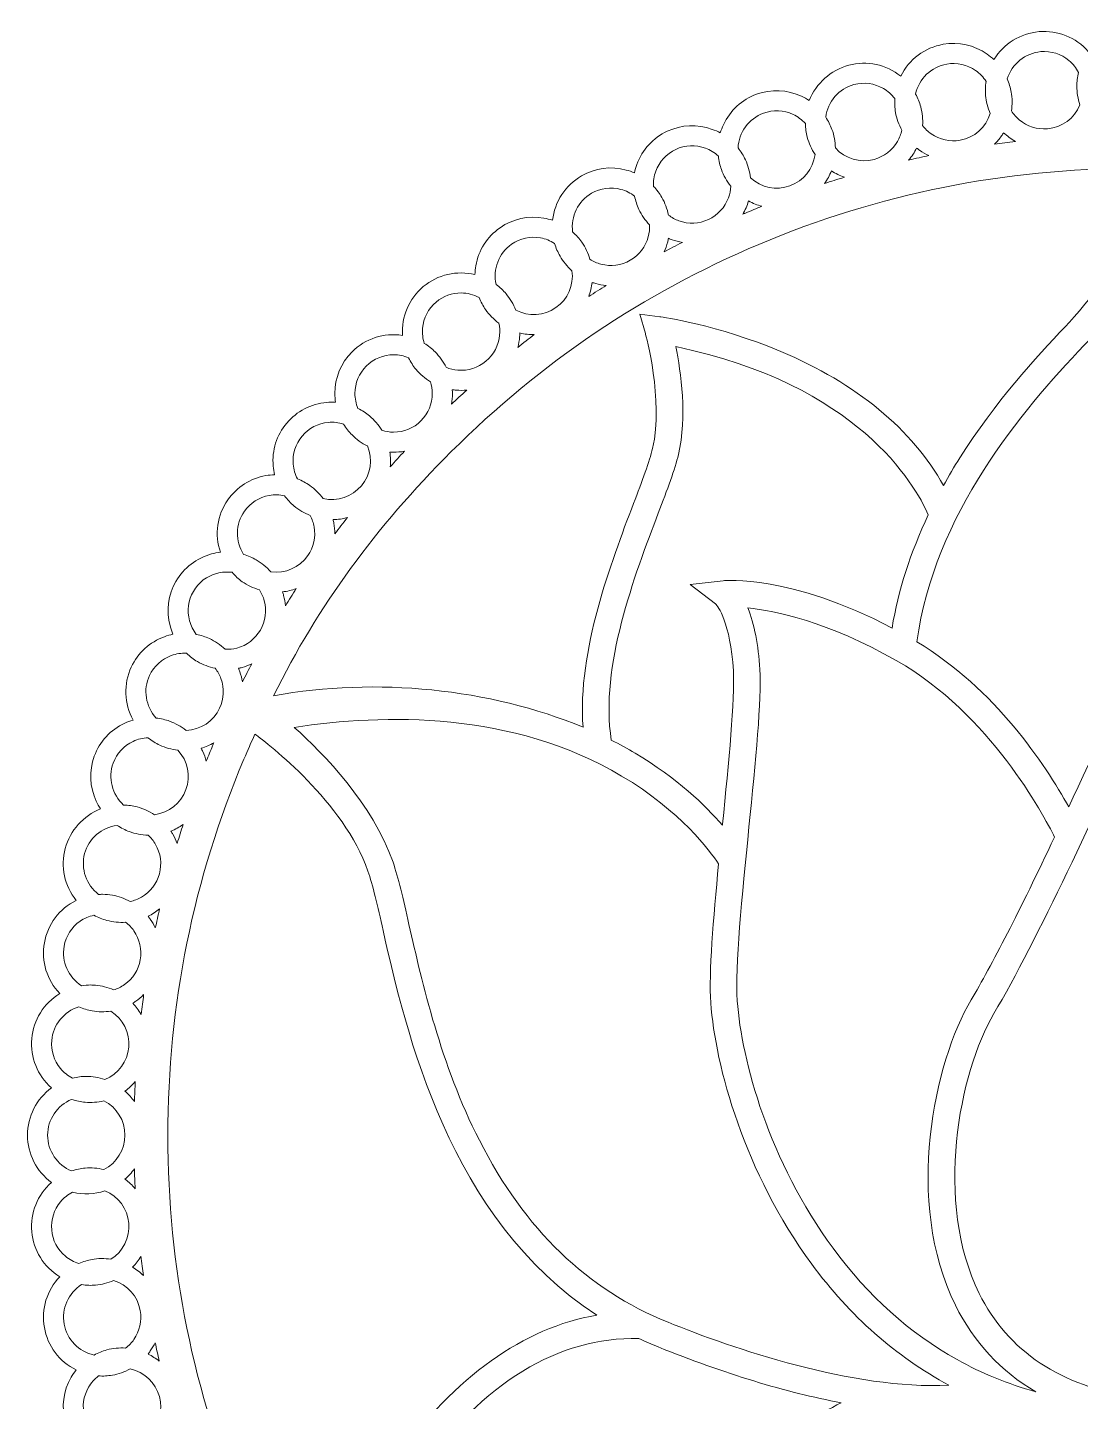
# Model space of a CAD drawing. Header units: millimetres. Extents: x 146 to 1170, y -927 to -143.
# Drawn here: x 150.3 to 276.6, y -329.8 to -165 of the extents above; entities that cross this region are included whole.
import ezdxf

# ---------------------------------------------------------------- set-up
doc = ezdxf.new("R2010")
doc.units = ezdxf.units.MM
doc.header["$MEASUREMENT"] = 0
doc.layers.add('Layer 2', color=7, linetype='Continuous')

msp = doc.modelspace()

# ---------------------------------------------------------------- linework, layer by layer
at = {"layer": 'Layer 2', "lineweight": 0}
for points, knots in [([(413.22, -303.54), (415.03, -302.21), (416.1, -300.11), (416.1, -297.86), (416.1, -295.61), (415.03, -293.51), (413.22, -292.18), (414.91, -290.7), (415.79, -288.52), (415.59, -286.28), (415.4, -284.03), (414.15, -282.04), (412.23, -280.87), (413.78, -279.25), (414.47, -276.99), (414.08, -274.78), (413.69, -272.57), (412.27, -270.69), (410.26, -269.69), (410.48, -269.41), (410.69, -269.12), (410.86, -268.81), (411.81, -267.18), (412.06, -265.28), (411.57, -263.46), (410.99, -261.29), (409.41, -259.54), (407.32, -258.73), (407.52, -258.43), (407.7, -258.12), (407.85, -257.79), (408.64, -256.09), (408.73, -254.17), (408.08, -252.4), (407.44, -250.64), (406.14, -249.22), (404.44, -248.43), (404.12, -248.28), (403.78, -248.15), (403.44, -248.05), (404.51, -246.08), (404.6, -243.73), (403.65, -241.69), (402.7, -239.66), (400.84, -238.21), (398.64, -237.76), (398.79, -237.44), (398.9, -237.1), (399, -236.76), (399.48, -234.94), (399.23, -233.04), (398.29, -231.41), (397.17, -229.46), (395.2, -228.18), (392.97, -227.93), (393.08, -227.59), (393.17, -227.25), (393.23, -226.9), (393.56, -225.04), (393.14, -223.17), (392.06, -221.63), (390.77, -219.79), (388.7, -218.69), (386.45, -218.63), (386.54, -218.29), (386.6, -217.93), (386.63, -217.58), (386.79, -215.7), (386.22, -213.87), (385.01, -212.43), (383.56, -210.71), (381.4, -209.79), (379.15, -209.93), (379.49, -207.71), (378.76, -205.47), (377.17, -203.88), (375.58, -202.3), (373.34, -201.57), (371.13, -201.9), (371.15, -201.55), (371.15, -201.19), (371.12, -200.84), (370.95, -198.96), (370.07, -197.26), (368.62, -196.05), (367.18, -194.84), (365.36, -194.27), (363.48, -194.43), (363.12, -194.46), (362.77, -194.52), (362.43, -194.6), (362.37, -192.36), (361.27, -190.28), (359.43, -188.99), (357.58, -187.7), (355.25, -187.38), (353.13, -188.09), (352.88, -185.86), (351.59, -183.89), (349.65, -182.76), (347.7, -181.64), (345.35, -181.52), (343.29, -182.42), (342.85, -180.22), (341.4, -178.36), (339.36, -177.41), (337.66, -176.61), (335.74, -176.53), (333.97, -177.18), (333.64, -177.3), (333.32, -177.44), (333.01, -177.61), (332.91, -177.27), (332.78, -176.94), (332.63, -176.62), (331.83, -174.91), (330.42, -173.62), (328.65, -172.97), (326.88, -172.33), (324.97, -172.41), (323.26, -173.21), (322.94, -173.36), (322.63, -173.53), (322.34, -173.73), (322.21, -173.4), (322.05, -173.08), (321.88, -172.77), (320.93, -171.14), (319.41, -169.97), (317.59, -169.49), (315.78, -169), (313.88, -169.25), (312.25, -170.19), (311.94, -170.37), (311.64, -170.57), (311.37, -170.79), (311.21, -170.47), (311.03, -170.17), (310.83, -169.88), (309.75, -168.33), (308.13, -167.3), (306.28, -166.98), (304.06, -166.59), (301.81, -167.28), (300.19, -168.82), (300, -168.52), (299.8, -168.23), (299.57, -167.96), (298.36, -166.51), (296.66, -165.63), (294.78, -165.46), (292.54, -165.27), (290.36, -166.15), (288.88, -167.84), (287.55, -166.03), (285.45, -164.96), (283.2, -164.96), (280.95, -164.96), (278.85, -166.03), (277.52, -167.84), (276.04, -166.15), (273.86, -165.27), (271.62, -165.46), (269.38, -165.66), (267.38, -166.91), (266.21, -168.82), (265.96, -168.58), (265.68, -168.35), (265.39, -168.15), (263.85, -167.07), (261.97, -166.65), (260.12, -166.98), (257.91, -167.37), (256.03, -168.79), (255.03, -170.8), (253.28, -169.39), (250.97, -168.9), (248.8, -169.49), (246.63, -170.07), (244.88, -171.64), (244.06, -173.73), (243.77, -173.53), (243.46, -173.36), (243.13, -173.21), (241.43, -172.41), (239.51, -172.33), (237.74, -172.97), (235.97, -173.62), (234.56, -174.91), (233.77, -176.62), (233.62, -176.94), (233.49, -177.27), (233.39, -177.61), (233.08, -177.44), (232.76, -177.3), (232.42, -177.18), (230.65, -176.53), (228.74, -176.61), (227.03, -177.41), (225.33, -178.21), (224.03, -179.62), (223.39, -181.39), (223.27, -181.72), (223.17, -182.06), (223.1, -182.41), (222.78, -182.27), (222.44, -182.15), (222.1, -182.06), (220.28, -181.57), (218.38, -181.82), (216.75, -182.76), (214.8, -183.89), (213.52, -185.86), (213.27, -188.09), (212.93, -187.98), (212.59, -187.89), (212.24, -187.83), (210.38, -187.5), (208.51, -187.91), (206.97, -188.99), (205.43, -190.07), (204.4, -191.69), (204.07, -193.54), (204.01, -193.89), (203.97, -194.25), (203.97, -194.61), (201.79, -194.08), (199.49, -194.61), (197.77, -196.05), (196.05, -197.5), (195.13, -199.66), (195.27, -201.9), (193.05, -201.57), (190.81, -202.29), (189.22, -203.88), (187.89, -205.22), (187.16, -206.99), (187.16, -208.87), (187.16, -209.22), (187.19, -209.58), (187.24, -209.93), (186.89, -209.91), (186.53, -209.91), (186.18, -209.94), (184.3, -210.11), (182.6, -210.99), (181.39, -212.43), (180.18, -213.87), (179.6, -215.7), (179.77, -217.58), (179.8, -217.93), (179.86, -218.28), (179.94, -218.63), (179.59, -218.63), (179.23, -218.67), (178.88, -218.73), (177.03, -219.06), (175.41, -220.09), (174.33, -221.63), (173.04, -223.47), (172.72, -225.8), (173.43, -227.93), (173.08, -227.97), (172.73, -228.03), (172.38, -228.12), (170.57, -228.61), (169.05, -229.78), (168.1, -231.41), (167.16, -233.04), (166.91, -234.94), (167.4, -236.76), (167.49, -237.1), (167.61, -237.44), (167.75, -237.76), (167.4, -237.83), (167.06, -237.93), (166.73, -238.05), (164.96, -238.69), (163.55, -239.99), (162.75, -241.69), (161.8, -243.73), (161.88, -246.08), (162.96, -248.05), (162.62, -248.15), (162.28, -248.28), (161.96, -248.43), (160.25, -249.22), (158.96, -250.63), (158.31, -252.4), (157.67, -254.17), (157.75, -256.09), (158.55, -257.79), (158.7, -258.12), (158.87, -258.43), (159.07, -258.72), (156.98, -259.54), (155.41, -261.29), (154.83, -263.46), (154.24, -265.63), (154.74, -267.94), (156.14, -269.69), (154.13, -270.69), (152.71, -272.57), (152.32, -274.78), (151.93, -277), (152.62, -279.25), (154.17, -280.87), (152.25, -282.04), (151, -284.04), (150.8, -286.28), (150.61, -288.52), (151.49, -290.7), (153.18, -292.18), (151.37, -293.51), (150.3, -295.61), (150.3, -297.86), (150.3, -300.11), (151.37, -302.21), (153.18, -303.54), (151.49, -305.02), (150.61, -307.2), (150.8, -309.44), (151, -311.68), (152.25, -313.67), (154.17, -314.84), (152.62, -316.47), (151.93, -318.72), (152.32, -320.94), (152.71, -323.15), (154.12, -325.02), (156.13, -326.02), (155.91, -326.3), (155.71, -326.6), (155.53, -326.91), (154.59, -328.54), (154.34, -330.44), (154.83, -332.26), (155.41, -334.43), (156.99, -336.18), (159.08, -337), (157.83, -338.86), (157.54, -341.2), (158.31, -343.31), (159.08, -345.43), (160.81, -347.03), (162.96, -347.66), (161.88, -349.63), (161.8, -351.99), (162.75, -354.02), (163.7, -356.06), (165.55, -357.51), (167.75, -357.95), (167.61, -358.28), (167.49, -358.61), (167.4, -358.96), (166.91, -360.78), (167.16, -362.68), (168.1, -364.31), (169.05, -365.94), (170.57, -367.1), (172.38, -367.59), (172.73, -367.68), (173.08, -367.75), (173.43, -367.79), (173.31, -368.12), (173.23, -368.47), (173.17, -368.82), (172.84, -370.67), (173.25, -372.54), (174.33, -374.09), (175.41, -375.63), (177.03, -376.66), (178.88, -376.98), (179.23, -377.05), (179.59, -377.08), (179.95, -377.09), (179.42, -379.27), (179.95, -381.56), (181.39, -383.28), (182.73, -384.88), (184.7, -385.8), (186.8, -385.8), (186.94, -385.8), (187.08, -385.79), (187.25, -385.78), (186.91, -388), (187.63, -390.24), (189.22, -391.83), (190.56, -393.16), (192.33, -393.9), (194.21, -393.9), (194.56, -393.9), (194.92, -393.87), (195.27, -393.82), (195.25, -394.17), (195.25, -394.53), (195.28, -394.88), (195.44, -396.76), (196.33, -398.45), (197.77, -399.67), (199.2, -400.86), (201.06, -401.45), (202.92, -401.29), (203.27, -401.26), (203.62, -401.2), (203.97, -401.12), (204.02, -403.36), (205.13, -405.43), (206.97, -406.72), (208.16, -407.56), (209.55, -408), (211, -408), (211.77, -408), (212.53, -407.87), (213.27, -407.62), (213.31, -407.98), (213.37, -408.33), (213.46, -408.67), (213.95, -410.49), (215.12, -412.01), (216.75, -412.95), (218.66, -414.06), (221.07, -414.19), (223.1, -413.3), (223.17, -413.65), (223.27, -413.99), (223.39, -414.33), (224.03, -416.1), (225.33, -417.51), (227.03, -418.31), (227.97, -418.74), (228.97, -418.97), (230, -418.97), (231.18, -418.97), (232.35, -418.67), (233.39, -418.1), (234.02, -420.25), (235.63, -421.97), (237.74, -422.74), (238.52, -423.03), (239.33, -423.17), (240.15, -423.17), (241.52, -423.17), (242.9, -422.75), (244.06, -421.98), (244.19, -422.31), (244.34, -422.64), (244.52, -422.95), (245.46, -424.58), (246.98, -425.74), (248.8, -426.23), (249.4, -426.39), (250.01, -426.47), (250.62, -426.47), (252.22, -426.47), (253.78, -425.92), (255.03, -424.92), (256.03, -426.93), (257.91, -428.35), (260.12, -428.74), (261.97, -429.06), (263.85, -428.64), (265.39, -427.57), (265.68, -427.37), (265.96, -427.14), (266.21, -426.9), (267.38, -428.81), (269.38, -430.06), (271.62, -430.25), (273.86, -430.45), (276.04, -429.56), (277.52, -427.88), (278.85, -429.69), (280.95, -430.76), (283.2, -430.76), (285.45, -430.76), (287.55, -429.69), (288.88, -427.88), (290.22, -429.41), (292.13, -430.28), (294.16, -430.28), (294.37, -430.28), (294.58, -430.27), (294.78, -430.25), (297.02, -430.06), (299.01, -428.81), (300.18, -426.9), (300.44, -427.14), (300.72, -427.37), (301.01, -427.57), (302.54, -428.64), (304.42, -429.06), (306.28, -428.74), (308.13, -428.41), (309.75, -427.38), (310.83, -425.84), (311.03, -425.55), (311.21, -425.24), (311.37, -424.92), (312.62, -425.92), (314.17, -426.47), (315.77, -426.47), (316.38, -426.47), (317, -426.39), (317.59, -426.23), (319.76, -425.65), (321.51, -424.07), (322.33, -421.99), (322.63, -422.18), (322.94, -422.36), (323.26, -422.51), (324.96, -423.3), (326.89, -423.38), (328.65, -422.74), (330.42, -422.1), (331.83, -420.8), (332.63, -419.1), (332.78, -418.78), (332.91, -418.44), (333.01, -418.11), (333.32, -418.27), (333.64, -418.42), (333.97, -418.54), (335.74, -419.18), (337.66, -419.1), (339.36, -418.31), (341.07, -417.51), (342.36, -416.1), (343.01, -414.33), (343.13, -413.99), (343.23, -413.65), (343.3, -413.3), (345.33, -414.19), (347.74, -414.06), (349.65, -412.95), (351.28, -412.01), (352.44, -410.49), (352.93, -408.67), (353.02, -408.33), (353.09, -407.98), (353.13, -407.63), (353.46, -407.74), (353.81, -407.83), (354.16, -407.89), (354.57, -407.96), (354.98, -408), (355.4, -408), (356.84, -408), (358.23, -407.56), (359.43, -406.72), (360.97, -405.64), (362, -404.03), (362.32, -402.17), (362.39, -401.82), (362.42, -401.47), (362.43, -401.11), (364.6, -401.64), (366.93, -401.09), (368.62, -399.67), (370.07, -398.45), (370.95, -396.76), (371.12, -394.88), (371.15, -394.53), (371.15, -394.17), (371.13, -393.81), (373.37, -394.15), (375.59, -393.41), (377.17, -391.83), (378.76, -390.24), (379.49, -388), (379.15, -385.79), (379.54, -385.81), (379.87, -385.81), (380.22, -385.78), (382.1, -385.61), (383.79, -384.73), (385.01, -383.28), (386.22, -381.84), (386.79, -380.01), (386.63, -378.14), (386.6, -377.78), (386.54, -377.43), (386.46, -377.09), (386.81, -377.08), (387.16, -377.05), (387.51, -376.98), (389.37, -376.66), (390.98, -375.63), (392.06, -374.09), (393.35, -372.25), (393.68, -369.92), (392.96, -367.79), (393.32, -367.75), (393.67, -367.68), (394.01, -367.59), (395.83, -367.1), (397.35, -365.94), (398.29, -364.31), (399.42, -362.36), (399.54, -360.01), (398.64, -357.95), (400.84, -357.51), (402.7, -356.06), (403.65, -354.02), (404.6, -351.99), (404.51, -349.63), (403.44, -347.67), (403.78, -347.56), (404.12, -347.44), (404.44, -347.29), (406.14, -346.49), (407.44, -345.08), (408.08, -343.31), (408.73, -341.54), (408.64, -339.63), (407.85, -337.92), (407.7, -337.6), (407.52, -337.29), (407.33, -336.99), (409.41, -336.18), (410.99, -334.43), (411.57, -332.26), (412.15, -330.08), (411.66, -327.78), (410.26, -326.03), (410.59, -325.87), (410.89, -325.69), (411.18, -325.49), (412.72, -324.41), (413.75, -322.79), (414.08, -320.94), (414.4, -319.08), (413.99, -317.21), (412.91, -315.67), (412.71, -315.38), (412.48, -315.1), (412.23, -314.84), (414.15, -313.67), (415.4, -311.68), (415.59, -309.44), (415.79, -307.2), (414.91, -305.02), (413.22, -303.54)], [0, 0, 0, 0, 1, 1, 1, 2, 2, 2, 3, 3, 3, 4, 4, 4, 5, 5, 5, 6, 6, 6, 7, 7, 7, 8, 8, 8, 9, 9, 9, 10, 10, 10, 11, 11, 11, 12, 12, 12, 13, 13, 13, 14, 14, 14, 15, 15, 15, 16, 16, 16, 17, 17, 17, 18, 18, 18, 19, 19, 19, 20, 20, 20, 21, 21, 21, 22, 22, 22, 23, 23, 23, 24, 24, 24, 25, 25, 25, 26, 26, 26, 27, 27, 27, 28, 28, 28, 29, 29, 29, 30, 30, 30, 31, 31, 31, 32, 32, 32, 33, 33, 33, 34, 34, 34, 35, 35, 35, 36, 36, 36, 37, 37, 37, 38, 38, 38, 39, 39, 39, 40, 40, 40, 41, 41, 41, 42, 42, 42, 43, 43, 43, 44, 44, 44, 45, 45, 45, 46, 46, 46, 47, 47, 47, 48, 48, 48, 49, 49, 49, 50, 50, 50, 51, 51, 51, 52, 52, 52, 53, 53, 53, 54, 54, 54, 55, 55, 55, 56, 56, 56, 57, 57, 57, 58, 58, 58, 59, 59, 59, 60, 60, 60, 61, 61, 61, 62, 62, 62, 63, 63, 63, 64, 64, 64, 65, 65, 65, 66, 66, 66, 67, 67, 67, 68, 68, 68, 69, 69, 69, 70, 70, 70, 71, 71, 71, 72, 72, 72, 73, 73, 73, 74, 74, 74, 75, 75, 75, 76, 76, 76, 77, 77, 77, 78, 78, 78, 79, 79, 79, 80, 80, 80, 81, 81, 81, 82, 82, 82, 83, 83, 83, 84, 84, 84, 85, 85, 85, 86, 86, 86, 87, 87, 87, 88, 88, 88, 89, 89, 89, 90, 90, 90, 91, 91, 91, 92, 92, 92, 93, 93, 93, 94, 94, 94, 95, 95, 95, 96, 96, 96, 97, 97, 97, 98, 98, 98, 99, 99, 99, 100, 100, 100, 101, 101, 101, 102, 102, 102, 103, 103, 103, 104, 104, 104, 105, 105, 105, 106, 106, 106, 107, 107, 107, 108, 108, 108, 109, 109, 109, 110, 110, 110, 111, 111, 111, 112, 112, 112, 113, 113, 113, 114, 114, 114, 115, 115, 115, 116, 116, 116, 117, 117, 117, 118, 118, 118, 119, 119, 119, 120, 120, 120, 121, 121, 121, 122, 122, 122, 123, 123, 123, 124, 124, 124, 125, 125, 125, 126, 126, 126, 127, 127, 127, 128, 128, 128, 129, 129, 129, 130, 130, 130, 131, 131, 131, 132, 132, 132, 133, 133, 133, 134, 134, 134, 135, 135, 135, 136, 136, 136, 137, 137, 137, 138, 138, 138, 139, 139, 139, 140, 140, 140, 141, 141, 141, 142, 142, 142, 143, 143, 143, 144, 144, 144, 145, 145, 145, 146, 146, 146, 147, 147, 147, 148, 148, 148, 149, 149, 149, 150, 150, 150, 151, 151, 151, 152, 152, 152, 153, 153, 153, 154, 154, 154, 155, 155, 155, 156, 156, 156, 157, 157, 157, 158, 158, 158, 159, 159, 159, 160, 160, 160, 161, 161, 161, 162, 162, 162, 163, 163, 163, 164, 164, 164, 165, 165, 165, 166, 166, 166, 167, 167, 167, 168, 168, 168, 169, 169, 169, 170, 170, 170, 171, 171, 171, 172, 172, 172, 173, 173, 173, 174, 174, 174, 175, 175, 175, 176, 176, 176, 177, 177, 177, 178, 178, 178, 179, 179, 179, 180, 180, 180, 181, 181, 181, 182, 182, 182, 183, 183, 183, 184, 184, 184, 185, 185, 185, 186, 186, 186, 187, 187, 187, 188, 188, 188, 189, 189, 189, 190, 190, 190, 191, 191, 191, 192, 192, 192, 193, 193, 193, 194, 194, 194, 195, 195, 195, 196, 196, 196, 197, 197, 197, 198, 198, 198, 199, 199, 199, 200, 200, 200, 201, 201, 201, 202, 202, 202, 203, 203, 203, 204, 204, 204, 205, 205, 205, 206, 206, 206, 207, 207, 207, 208, 208, 208, 209, 209, 209, 210, 210, 210, 211, 211, 211, 212, 212, 212, 213, 213, 213, 214, 214, 214, 214]), ([(276.52, -174.24), (275.85, -175.86), (274.37, -176.96), (272.63, -177.11), (271.4, -177.21), (270.2, -176.84), (269.25, -176.04), (268.88, -175.74), (268.57, -175.37), (268.31, -174.96), (268.42, -174.2), (268.42, -173.44), (268.29, -172.7), (268.19, -172.17), (268.03, -171.63), (267.8, -171.11), (268.36, -169.33), (269.97, -168.03), (271.83, -167.86), (273.07, -167.76), (274.26, -168.13), (275.21, -168.93), (275.69, -169.33), (276.07, -169.81), (276.35, -170.36), (276.22, -170.92), (276.15, -171.47), (276.15, -172.01), (276.15, -172.76), (276.27, -173.51), (276.52, -174.24)], [0, 0, 0, 0, 1, 1, 1, 2, 2, 2, 3, 3, 3, 4, 4, 4, 5, 5, 5, 6, 6, 6, 7, 7, 7, 8, 8, 8, 9, 9, 9, 10, 10, 10, 10]), ([(260.54, -169.35), (261.75, -169.14), (263, -169.41), (264.01, -170.12), (264.51, -170.47), (264.94, -170.92), (265.27, -171.44), (265.18, -172.01), (265.16, -172.57), (265.21, -173.1), (265.27, -173.85), (265.46, -174.58), (265.77, -175.29), (265.25, -176.96), (263.87, -178.18), (262.15, -178.49), (260.93, -178.7), (259.7, -178.43), (258.68, -177.72), (258.29, -177.45), (257.95, -177.11), (257.65, -176.73), (257.7, -175.96), (257.63, -175.2), (257.43, -174.47), (257.3, -173.95), (257.09, -173.44), (256.81, -172.94), (257.21, -171.11), (258.7, -169.67), (260.54, -169.35), (260.54, -169.35), (260.54, -169.35), (260.54, -169.35)], [0, 0, 0, 0, 1, 1, 1, 2, 2, 2, 3, 3, 3, 4, 4, 4, 5, 5, 5, 6, 6, 6, 7, 7, 7, 8, 8, 8, 9, 9, 9, 10, 10, 10, 11, 11, 11, 11]), ([(254.4, -175.14), (254.53, -175.89), (254.79, -176.61), (255.16, -177.28), (255.05, -177.76), (254.88, -178.2), (254.64, -178.62), (254.02, -179.69), (253.02, -180.46), (251.83, -180.78), (250.14, -181.23), (248.37, -180.71), (247.19, -179.41), (247.17, -178.64), (247.03, -177.89), (246.78, -177.19), (246.59, -176.68), (246.34, -176.19), (246.03, -175.71), (246.27, -173.86), (247.62, -172.3), (249.42, -171.81), (250.61, -171.5), (251.88, -171.66), (252.95, -172.28), (253.48, -172.59), (253.94, -172.99), (254.32, -173.49), (254.28, -174.06), (254.31, -174.61), (254.4, -175.14)], [0, 0, 0, 0, 1, 1, 1, 2, 2, 2, 3, 3, 3, 4, 4, 4, 5, 5, 5, 6, 6, 6, 7, 7, 7, 8, 8, 8, 9, 9, 9, 10, 10, 10, 10]), ([(241.74, -183.96), (240.1, -184.55), (238.29, -184.19), (237.01, -183), (236.92, -182.23), (236.72, -181.5), (236.4, -180.82), (236.17, -180.33), (235.88, -179.86), (235.52, -179.41), (235.6, -177.55), (236.81, -175.88), (238.57, -175.24), (239.73, -174.81), (241, -174.87), (242.12, -175.39), (242.68, -175.65), (243.17, -176.02), (243.59, -176.48), (243.6, -177.05), (243.68, -177.6), (243.82, -178.12), (244.02, -178.86), (244.33, -179.56), (244.75, -180.19), (244.52, -181.92), (243.38, -183.36), (241.74, -183.96)], [0, 0, 0, 0, 1, 1, 1, 2, 2, 2, 3, 3, 3, 4, 4, 4, 5, 5, 5, 6, 6, 6, 7, 7, 7, 8, 8, 8, 9, 9, 9, 9]), ([(266.28, -178.95), (266.59, -178.65), (266.87, -178.32), (267.12, -177.96), (267.12, -177.96), (267.12, -177.96), (267.12, -177.96), (267.2, -177.84), (267.28, -177.71), (267.37, -177.58), (267.8, -177.99), (268.27, -178.34), (268.79, -178.63), (267.9, -178.74), (267.07, -178.84), (266.28, -178.95)], [0, 0, 0, 0, 1, 1, 1, 2, 2, 2, 3, 3, 3, 4, 4, 4, 5, 5, 5, 5]), ([(234.37, -185.39), (233.95, -186.55), (233.09, -187.48), (231.97, -188), (230.85, -188.53), (229.59, -188.58), (228.42, -188.16), (227.98, -188), (227.56, -187.76), (227.18, -187.47), (227.02, -186.71), (226.75, -186), (226.38, -185.34), (226.11, -184.88), (225.77, -184.43), (225.38, -184.02), (225.35, -183.4), (225.44, -182.79), (225.65, -182.21), (226.08, -181.05), (226.93, -180.12), (228.05, -179.59), (229.17, -179.07), (230.44, -179.02), (231.6, -179.44), (232.18, -179.65), (232.7, -179.97), (233.16, -180.39), (233.22, -180.96), (233.35, -181.5), (233.53, -182.01), (233.79, -182.72), (234.17, -183.39), (234.64, -183.99), (234.62, -184.47), (234.53, -184.94), (234.37, -185.39)], [0, 0, 0, 0, 1, 1, 1, 2, 2, 2, 3, 3, 3, 4, 4, 4, 5, 5, 5, 6, 6, 6, 7, 7, 7, 8, 8, 8, 9, 9, 9, 10, 10, 10, 11, 11, 11, 12, 12, 12, 12]), ([(257.3, -179.69), (257.65, -179.94), (258.02, -180.15), (258.41, -180.33), (257.65, -180.49), (256.85, -180.67), (255.98, -180.87), (256.36, -180.43), (256.68, -179.94), (256.94, -179.42), (257.06, -179.52), (257.18, -179.61), (257.3, -179.69)], [0, 0, 0, 0, 1, 1, 1, 2, 2, 2, 3, 3, 3, 4, 4, 4, 4]), ([(349.46, -248.91), (350.16, -239.75), (346.11, -229.14), (343.42, -222.08), (342.38, -219.36), (341.48, -217), (341.12, -215.47), (339.76, -209.63), (341.97, -201.76), (341.99, -201.68), (341.99, -201.68), (342.66, -199.34), (342.66, -199.34), (342.66, -199.34), (340.24, -199.67), (340.24, -199.67), (339.97, -199.7), (333.38, -200.62), (325.76, -203.83), (316.68, -207.65), (309.95, -213.21), (306.25, -219.92), (305.62, -218.78), (304.95, -217.66), (304.27, -216.58), (300.09, -209.96), (295.07, -204.45), (291.65, -200.88), (289.07, -198.18), (283.47, -190.84), (283.41, -190.76), (283.41, -190.76), (283.26, -190.56), (283.26, -190.56), (283.26, -190.56), (283.18, -190.61), (283.18, -190.61), (283.18, -190.61), (283.12, -190.58), (283.12, -190.58), (283.12, -190.58), (282.98, -190.77), (282.98, -190.77), (282.92, -190.84), (277.33, -198.18), (274.74, -200.88), (271.33, -204.45), (266.31, -209.96), (262.12, -216.58), (261.44, -217.66), (260.78, -218.78), (260.15, -219.92), (256.45, -213.21), (249.71, -207.65), (240.64, -203.83), (233.01, -200.62), (226.43, -199.7), (226.15, -199.67), (226.15, -199.67), (223.74, -199.34), (223.74, -199.34), (223.74, -199.34), (224.41, -201.68), (224.41, -201.68), (224.43, -201.76), (226.62, -209.66), (225.27, -215.47), (224.92, -217), (224.02, -219.36), (222.98, -222.09), (220.29, -229.14), (216.24, -239.75), (216.93, -248.91), (205.66, -244.26), (192.18, -242.9), (179.8, -245.14), (185.18, -234.33), (191.96, -225.01), (201.13, -215.85), (211.79, -205.19), (224.2, -196.82), (238.02, -190.98), (252.33, -184.92), (267.53, -181.86), (283.2, -181.86), (298.87, -181.86), (314.07, -184.92), (328.38, -190.98), (342.2, -196.82), (354.61, -205.19), (365.27, -215.85), (374.32, -224.9), (381.42, -234.73), (386.97, -245.89), (377.31, -244.12), (363.14, -243.28), (349.46, -248.91)], [0, 0, 0, 0, 1, 1, 1, 2, 2, 2, 3, 3, 3, 4, 4, 4, 5, 5, 5, 6, 6, 6, 7, 7, 7, 8, 8, 8, 9, 9, 9, 10, 10, 10, 11, 11, 11, 12, 12, 12, 13, 13, 13, 14, 14, 14, 15, 15, 15, 16, 16, 16, 17, 17, 17, 18, 18, 18, 19, 19, 19, 20, 20, 20, 21, 21, 21, 22, 22, 22, 23, 23, 23, 24, 24, 24, 25, 25, 25, 26, 26, 26, 27, 27, 27, 28, 28, 28, 29, 29, 29, 30, 30, 30, 31, 31, 31, 32, 32, 32, 32]), ([(248.27, -182.93), (247.43, -183.19), (246.64, -183.43), (245.89, -183.68), (246.23, -183.21), (246.5, -182.7), (246.72, -182.15), (247.2, -182.48), (247.72, -182.74), (248.27, -182.93)], [0, 0, 0, 0, 1, 1, 1, 2, 2, 2, 3, 3, 3, 3]), ([(224.75, -190.07), (224.43, -191.27), (223.67, -192.27), (222.59, -192.89), (221.52, -193.51), (220.27, -193.67), (219.07, -193.35), (218.61, -193.23), (218.17, -193.03), (217.76, -192.77), (217.55, -192.03), (217.22, -191.34), (216.79, -190.72), (216.48, -190.28), (216.11, -189.87), (215.68, -189.49), (215.43, -187.64), (216.34, -185.78), (217.95, -184.85), (219.01, -184.24), (220.29, -184.07), (221.47, -184.39), (222.07, -184.55), (222.62, -184.82), (223.11, -185.2), (223.22, -185.76), (223.4, -186.29), (223.62, -186.78), (223.94, -187.46), (224.37, -188.09), (224.9, -188.65), (224.93, -189.13), (224.88, -189.61), (224.75, -190.07)], [0, 0, 0, 0, 1, 1, 1, 2, 2, 2, 3, 3, 3, 4, 4, 4, 5, 5, 5, 6, 6, 6, 7, 7, 7, 8, 8, 8, 9, 9, 9, 10, 10, 10, 11, 11, 11, 11]), ([(238.38, -186.41), (237.72, -186.68), (237.07, -186.95), (236.43, -187.22), (236.31, -187.27), (236.2, -187.32), (236.08, -187.37), (236.38, -186.87), (236.61, -186.33), (236.77, -185.77), (237.28, -186.05), (237.82, -186.27), (238.38, -186.41)], [0, 0, 0, 0, 1, 1, 1, 2, 2, 2, 3, 3, 3, 4, 4, 4, 4]), ([(213.67, -198.57), (212.24, -199.57), (210.41, -199.68), (208.86, -198.87), (208.57, -198.15), (208.19, -197.5), (207.7, -196.92), (207.36, -196.51), (206.95, -196.13), (206.49, -195.79), (206.08, -193.97), (206.82, -192.04), (208.35, -190.97), (209.36, -190.26), (210.61, -189.98), (211.82, -190.2), (212.43, -190.31), (213, -190.53), (213.52, -190.87), (213.68, -191.41), (213.9, -191.93), (214.17, -192.39), (214.54, -193.04), (215.03, -193.63), (215.6, -194.14), (215.84, -195.88), (215.1, -197.57), (213.67, -198.57)], [0, 0, 0, 0, 1, 1, 1, 2, 2, 2, 3, 3, 3, 4, 4, 4, 5, 5, 5, 6, 6, 6, 7, 7, 7, 8, 8, 8, 9, 9, 9, 9]), ([(227.08, -190.69), (227.12, -190.55), (227.15, -190.41), (227.18, -190.25), (227.33, -190.32), (227.46, -190.37), (227.6, -190.42), (228, -190.57), (228.42, -190.68), (228.84, -190.75), (228.06, -191.14), (227.33, -191.52), (226.64, -191.89), (226.82, -191.5), (226.97, -191.1), (227.08, -190.69)], [0, 0, 0, 0, 1, 1, 1, 2, 2, 2, 3, 3, 3, 4, 4, 4, 5, 5, 5, 5]), ([(218.01, -195.54), (218.16, -195.59), (218.31, -195.64), (218.45, -195.68), (218.86, -195.79), (219.28, -195.86), (219.71, -195.9), (219.01, -196.33), (218.31, -196.78), (217.61, -197.24), (217.81, -196.69), (217.95, -196.12), (218.01, -195.54)], [0, 0, 0, 0, 1, 1, 1, 2, 2, 2, 3, 3, 3, 4, 4, 4, 4]), ([(291.22, -258.48), (288.47, -252.6), (283.48, -241.74), (283.42, -241.63), (283.42, -241.63), (283.2, -241.14), (283.2, -241.14), (283.2, -241.14), (282.97, -241.63), (282.97, -241.63), (282.92, -241.74), (277.92, -252.6), (275.18, -258.48), (272.34, -253.34), (266.38, -244.35), (256.96, -238.66), (259.08, -223.37), (269.43, -211.04), (277.05, -203.08), (279.47, -200.56), (281.7, -197.79), (283.2, -195.84), (284.7, -197.79), (286.93, -200.56), (289.35, -203.08), (296.96, -211.04), (307.31, -223.37), (309.44, -238.66), (300.01, -244.35), (294.06, -253.34), (291.22, -258.48)], [0, 0, 0, 0, 1, 1, 1, 2, 2, 2, 3, 3, 3, 4, 4, 4, 5, 5, 5, 6, 6, 6, 7, 7, 7, 8, 8, 8, 9, 9, 9, 10, 10, 10, 10]), ([(206.92, -201.86), (206.82, -203.09), (206.23, -204.21), (205.28, -205), (204.34, -205.8), (203.13, -206.18), (201.9, -206.07), (201.43, -206.03), (200.96, -205.92), (200.51, -205.73), (200.17, -205.04), (199.72, -204.42), (199.19, -203.88), (198.81, -203.5), (198.37, -203.16), (197.89, -202.86), (197.7, -202.27), (197.63, -201.66), (197.68, -201.05), (197.79, -199.81), (198.37, -198.69), (199.32, -197.9), (200.15, -197.2), (201.21, -196.81), (202.3, -196.81), (203.05, -196.81), (203.79, -197), (204.46, -197.35), (204.67, -197.88), (204.93, -198.37), (205.24, -198.81), (205.68, -199.43), (206.21, -199.98), (206.83, -200.43), (206.93, -200.91), (206.97, -201.38), (206.92, -201.86)], [0, 0, 0, 0, 1, 1, 1, 2, 2, 2, 3, 3, 3, 4, 4, 4, 5, 5, 5, 6, 6, 6, 7, 7, 7, 8, 8, 8, 9, 9, 9, 10, 10, 10, 11, 11, 11, 12, 12, 12, 12]), ([(209.32, -202.06), (209.34, -201.92), (209.34, -201.77), (209.35, -201.61), (209.92, -201.75), (210.5, -201.82), (211.08, -201.81), (210.43, -202.3), (209.76, -202.82), (209.09, -203.34), (209.21, -202.92), (209.29, -202.5), (209.32, -202.06)], [0, 0, 0, 0, 1, 1, 1, 2, 2, 2, 3, 3, 3, 4, 4, 4, 4]), ([(198.85, -208.87), (198.85, -210.11), (198.36, -211.27), (197.49, -212.15), (196.61, -213.03), (195.45, -213.51), (194.21, -213.51), (193.73, -213.51), (193.26, -213.43), (192.8, -213.28), (192.39, -212.63), (191.9, -212.05), (191.32, -211.56), (190.91, -211.22), (190.44, -210.91), (189.93, -210.66), (189.69, -210.09), (189.57, -209.49), (189.57, -208.87), (189.57, -207.63), (190.05, -206.46), (190.93, -205.59), (191.8, -204.71), (192.97, -204.23), (194.21, -204.23), (194.83, -204.23), (195.43, -204.35), (196, -204.59), (196.25, -205.1), (196.56, -205.57), (196.9, -205.98), (197.39, -206.56), (197.97, -207.06), (198.63, -207.46), (198.77, -207.92), (198.85, -208.39), (198.85, -208.87)], [0, 0, 0, 0, 1, 1, 1, 2, 2, 2, 3, 3, 3, 4, 4, 4, 5, 5, 5, 6, 6, 6, 7, 7, 7, 8, 8, 8, 9, 9, 9, 10, 10, 10, 11, 11, 11, 12, 12, 12, 12]), ([(228.05, -203.25), (249.85, -207.8), (256.7, -219.71), (258.34, -223.44), (256.2, -227.94), (254.74, -232.51), (253.99, -237.01), (241.73, -230.58), (234.05, -231.31), (233.73, -231.34), (233.73, -231.34), (229.76, -231.77), (229.76, -231.77), (229.76, -231.77), (232.83, -234.12), (232.83, -234.12), (233.07, -234.38), (234.6, -236.33), (234.96, -242.16), (235.16, -245.5), (234.4, -253.15), (233.66, -260.55), (233.66, -260.55), (233.65, -260.67), (233.65, -260.67), (231.6, -258.3), (228.2, -255.01), (223.18, -252.03), (222.27, -251.48), (221.31, -250.96), (220.32, -250.46), (218.91, -241.7), (223.14, -230.59), (225.95, -223.23), (227.03, -220.39), (227.97, -217.94), (228.37, -216.2), (229.44, -211.64), (228.67, -206.27), (228.05, -203.25)], [0, 0, 0, 0, 1, 1, 1, 2, 2, 2, 3, 3, 3, 4, 4, 4, 5, 5, 5, 6, 6, 6, 7, 7, 7, 8, 8, 8, 9, 9, 9, 10, 10, 10, 11, 11, 11, 12, 12, 12, 13, 13, 13, 13]), ([(201.24, -208.42), (201.4, -208.44), (201.54, -208.46), (201.69, -208.47), (202.12, -208.51), (202.56, -208.51), (203, -208.46), (202.34, -209.05), (201.72, -209.62), (201.14, -210.17), (201.22, -209.74), (201.26, -209.3), (201.26, -208.87), (201.26, -208.72), (201.25, -208.57), (201.24, -208.42)], [0, 0, 0, 0, 1, 1, 1, 2, 2, 2, 3, 3, 3, 4, 4, 4, 5, 5, 5, 5]), ([(190.34, -219.94), (189.22, -221.28), (187.48, -221.87), (185.77, -221.48), (185.31, -220.86), (184.77, -220.33), (184.15, -219.9), (183.71, -219.59), (183.22, -219.33), (182.68, -219.12), (182.4, -218.57), (182.22, -217.98), (182.17, -217.37), (182.06, -216.13), (182.44, -214.93), (183.24, -213.98), (184.03, -213.03), (185.15, -212.45), (186.39, -212.34), (187, -212.29), (187.61, -212.35), (188.2, -212.54), (188.5, -213.03), (188.84, -213.47), (189.22, -213.85), (189.76, -214.38), (190.37, -214.83), (191.06, -215.17), (191.74, -216.79), (191.47, -218.61), (190.34, -219.94)], [0, 0, 0, 0, 1, 1, 1, 2, 2, 2, 3, 3, 3, 4, 4, 4, 5, 5, 5, 6, 6, 6, 7, 7, 7, 8, 8, 8, 9, 9, 9, 10, 10, 10, 10]), ([(193.75, -215.9), (193.91, -215.91), (194.06, -215.92), (194.21, -215.92), (194.64, -215.92), (195.07, -215.88), (195.5, -215.8), (194.96, -216.38), (194.39, -217), (193.8, -217.66), (193.86, -217.07), (193.84, -216.49), (193.75, -215.9)], [0, 0, 0, 0, 1, 1, 1, 2, 2, 2, 3, 3, 3, 4, 4, 4, 4]), ([(184.68, -224.87), (184.89, -226.09), (184.62, -227.32), (183.91, -228.33), (182.91, -229.76), (181.22, -230.5), (179.48, -230.26), (178.97, -229.69), (178.38, -229.21), (177.73, -228.83), (177.27, -228.56), (176.75, -228.34), (176.21, -228.18), (175.2, -226.61), (175.24, -224.54), (176.31, -223.01), (176.31, -223.01), (176.31, -223.01), (176.31, -223.01), (177.02, -222), (178.08, -221.32), (179.3, -221.1), (179.9, -221), (180.52, -221.01), (181.12, -221.15), (181.46, -221.61), (181.85, -222.02), (182.26, -222.36), (182.84, -222.85), (183.5, -223.24), (184.21, -223.52), (184.44, -223.95), (184.59, -224.4), (184.68, -224.87)], [0, 0, 0, 0, 1, 1, 1, 2, 2, 2, 3, 3, 3, 4, 4, 4, 5, 5, 5, 6, 6, 6, 7, 7, 7, 8, 8, 8, 9, 9, 9, 10, 10, 10, 11, 11, 11, 11]), ([(186.95, -224.01), (187.54, -223.99), (188.11, -223.91), (188.67, -223.75), (188.14, -224.43), (187.64, -225.07), (187.16, -225.71), (187.16, -225.29), (187.12, -224.87), (187.05, -224.45), (187.05, -224.45), (187.05, -224.45), (187.05, -224.45), (187.02, -224.31), (186.99, -224.16), (186.95, -224.01)], [0, 0, 0, 0, 1, 1, 1, 2, 2, 2, 3, 3, 3, 4, 4, 4, 5, 5, 5, 5]), ([(178.11, -232.43), (178.37, -232.84), (178.57, -233.27), (178.69, -233.73), (179.01, -234.93), (178.85, -236.18), (178.23, -237.25), (177.61, -238.33), (176.61, -239.09), (175.41, -239.41), (174.95, -239.54), (174.48, -239.59), (173.99, -239.56), (173.43, -239.03), (172.8, -238.6), (172.12, -238.28), (171.63, -238.06), (171.1, -237.88), (170.54, -237.77), (170.16, -237.28), (169.89, -236.73), (169.73, -236.13), (169.41, -234.94), (169.57, -233.69), (170.19, -232.61), (170.81, -231.54), (171.81, -230.77), (173.01, -230.45), (173.6, -230.29), (174.19, -230.25), (174.83, -230.33), (175.21, -230.76), (175.62, -231.14), (176.06, -231.45), (176.69, -231.88), (177.37, -232.21), (178.11, -232.43)], [0, 0, 0, 0, 1, 1, 1, 2, 2, 2, 3, 3, 3, 4, 4, 4, 5, 5, 5, 6, 6, 6, 7, 7, 7, 8, 8, 8, 9, 9, 9, 10, 10, 10, 11, 11, 11, 12, 12, 12, 12]), ([(182.54, -232.28), (182.1, -232.97), (181.66, -233.65), (181.23, -234.34), (181.2, -233.92), (181.12, -233.51), (181.02, -233.11), (180.98, -232.97), (180.93, -232.82), (180.88, -232.67), (181.45, -232.61), (182.01, -232.48), (182.54, -232.28)], [0, 0, 0, 0, 1, 1, 1, 2, 2, 2, 3, 3, 3, 4, 4, 4, 4]), ([(263.47, -281.63), (259.07, -289.05), (255.42, -305.82), (261.59, -318.26), (263.8, -322.71), (267.04, -326.2), (271.23, -328.65), (267.9, -327.72), (264.73, -326.43), (261.79, -324.79), (256.12, -321.63), (251.12, -317.13), (246.92, -311.43), (239.25, -301.01), (235.93, -288.93), (235.43, -281.74), (235.14, -277.72), (236, -269.15), (236.83, -260.85), (237.62, -252.98), (238.36, -245.56), (238.14, -241.97), (237.96, -239.03), (237.48, -236.55), (236.7, -234.6), (239.94, -234.93), (246.24, -236.21), (254.55, -240.94), (265.74, -247.32), (272.17, -259.44), (273.48, -262.1), (269.29, -270.93), (265.93, -277.5), (263.47, -281.63)], [0, 0, 0, 0, 1, 1, 1, 2, 2, 2, 3, 3, 3, 4, 4, 4, 5, 5, 5, 6, 6, 6, 7, 7, 7, 8, 8, 8, 9, 9, 9, 10, 10, 10, 11, 11, 11, 11]), ([(172.81, -241.84), (173.11, -242.23), (173.34, -242.64), (173.5, -243.08), (173.92, -244.25), (173.87, -245.51), (173.34, -246.63), (172.61, -248.21), (171.07, -249.23), (169.32, -249.3), (168.72, -248.82), (168.05, -248.45), (167.35, -248.19), (166.84, -248.01), (166.3, -247.88), (165.73, -247.82), (164.47, -246.44), (164.14, -244.4), (164.93, -242.71), (165.46, -241.59), (166.39, -240.74), (167.55, -240.31), (168.13, -240.1), (168.75, -240), (169.36, -240.04), (169.77, -240.43), (170.22, -240.77), (170.68, -241.04), (171.35, -241.42), (172.06, -241.69), (172.81, -241.84)], [0, 0, 0, 0, 1, 1, 1, 2, 2, 2, 3, 3, 3, 4, 4, 4, 5, 5, 5, 6, 6, 6, 7, 7, 7, 8, 8, 8, 9, 9, 9, 10, 10, 10, 10]), ([(175.59, -241.84), (175.75, -241.81), (175.89, -241.78), (176.03, -241.74), (176.43, -241.63), (176.82, -241.49), (177.19, -241.32), (176.83, -241.99), (176.47, -242.7), (176.08, -243.45), (176.01, -243.05), (175.9, -242.65), (175.76, -242.26), (175.76, -242.26), (175.76, -242.26), (175.76, -242.26), (175.71, -242.12), (175.66, -241.99), (175.59, -241.84)], [0, 0, 0, 0, 1, 1, 1, 2, 2, 2, 3, 3, 3, 4, 4, 4, 5, 5, 5, 6, 6, 6, 6]), ([(221.56, -254.77), (228.62, -258.96), (232.19, -263.8), (233.19, -265.3), (232.55, -271.87), (232, -278.43), (232.25, -281.97), (232.79, -289.58), (236.28, -302.35), (244.35, -313.32), (248.94, -319.55), (254.47, -324.44), (260.81, -327.86), (249.26, -328.43), (234.82, -323.41), (227.12, -320.31), (217.38, -316.38), (209.98, -309.23), (204.49, -298.46), (199.86, -289.35), (197.66, -279.66), (196.05, -272.58), (195.34, -269.42), (194.77, -266.93), (194.14, -265.12), (191.7, -258.11), (185.84, -252.1), (182.3, -248.94), (193.08, -247.27), (208.47, -246.98), (221.56, -254.77)], [0, 0, 0, 0, 1, 1, 1, 2, 2, 2, 3, 3, 3, 4, 4, 4, 5, 5, 5, 6, 6, 6, 7, 7, 7, 8, 8, 8, 9, 9, 9, 10, 10, 10, 10]), ([(266.21, -283.26), (271.27, -274.74), (278.93, -258.11), (283.2, -248.6), (287.47, -258.11), (295.13, -274.74), (300.18, -283.26), (304.39, -290.35), (307.35, -305.96), (301.95, -316.84), (298.5, -323.8), (292.19, -328), (283.2, -329.32), (274.21, -328), (267.9, -323.8), (264.44, -316.84), (259.05, -305.96), (262, -290.35), (266.21, -283.26)], [0, 0, 0, 0, 1, 1, 1, 2, 2, 2, 3, 3, 3, 4, 4, 4, 5, 5, 5, 6, 6, 6, 6]), ([(162.98, -250.61), (163.54, -250.35), (164.13, -250.2), (164.75, -250.18), (165.2, -250.54), (165.67, -250.83), (166.16, -251.06), (166.85, -251.38), (167.59, -251.59), (168.34, -251.67), (169.53, -252.96), (169.89, -254.76), (169.3, -256.4), (168.7, -258.04), (167.26, -259.19), (165.52, -259.41), (164.88, -258.99), (164.19, -258.67), (163.46, -258.48), (162.94, -258.34), (162.39, -258.26), (161.82, -258.25), (160.44, -256.99), (159.94, -254.98), (160.58, -253.23), (160.58, -253.23), (160.58, -253.23), (160.58, -253.23), (161, -252.06), (161.85, -251.13), (162.98, -250.61)], [0, 0, 0, 0, 1, 1, 1, 2, 2, 2, 3, 3, 3, 4, 4, 4, 5, 5, 5, 6, 6, 6, 7, 7, 7, 8, 8, 8, 9, 9, 9, 10, 10, 10, 10]), ([(218.59, -319.45), (209.83, -320.95), (201.54, -326.86), (194.59, -336.56), (189.04, -344.3), (183.78, -354.4), (182.69, -356.51), (180.1, -352.21), (178.69, -348.89), (176.78, -344.34), (176.78, -344.34), (176.25, -343.1), (176.25, -343.1), (170.2, -328.79), (167.13, -313.59), (167.13, -297.92), (167.13, -282.25), (170.2, -267.05), (176.25, -252.74), (176.74, -251.6), (177.07, -250.83), (177.58, -249.74), (179.18, -250.92), (188.25, -257.9), (191.13, -266.17), (191.7, -267.81), (192.28, -270.35), (192.95, -273.29), (195.7, -285.43), (200.81, -307.92), (218.59, -319.45)], [0, 0, 0, 0, 1, 1, 1, 2, 2, 2, 3, 3, 3, 4, 4, 4, 5, 5, 5, 6, 6, 6, 7, 7, 7, 8, 8, 8, 9, 9, 9, 10, 10, 10, 10]), ([(171.12, -251.43), (171.66, -251.27), (172.17, -251.05), (172.66, -250.77), (172.6, -250.9), (172.55, -251.03), (172.49, -251.15), (172.25, -251.73), (172, -252.33), (171.74, -252.98), (171.64, -252.59), (171.5, -252.2), (171.32, -251.84), (171.26, -251.7), (171.19, -251.57), (171.12, -251.43)], [0, 0, 0, 0, 1, 1, 1, 2, 2, 2, 3, 3, 3, 4, 4, 4, 5, 5, 5, 5]), ([(161.05, -260.69), (161.52, -261), (162.02, -261.25), (162.53, -261.44), (163.24, -261.7), (163.99, -261.84), (164.76, -261.86), (165.12, -262.18), (165.42, -262.56), (165.65, -262.97), (166.27, -264.04), (166.44, -265.29), (166.12, -266.49), (165.8, -267.68), (165.03, -268.68), (163.96, -269.3), (163.54, -269.54), (163.1, -269.71), (162.62, -269.82), (161.94, -269.45), (161.22, -269.19), (160.48, -269.06), (160.1, -269), (159.7, -268.96), (159.3, -268.96), (159.14, -268.96), (158.99, -268.97), (158.83, -268.98), (157.34, -267.84), (156.67, -265.89), (157.15, -264.08), (157.64, -262.28), (159.2, -260.93), (161.05, -260.69)], [0, 0, 0, 0, 1, 1, 1, 2, 2, 2, 3, 3, 3, 4, 4, 4, 5, 5, 5, 6, 6, 6, 7, 7, 7, 8, 8, 8, 9, 9, 9, 10, 10, 10, 11, 11, 11, 11]), ([(168.25, -262.86), (168.11, -262.48), (167.94, -262.11), (167.74, -261.76), (167.67, -261.63), (167.59, -261.51), (167.5, -261.37), (168.02, -261.17), (168.51, -260.91), (168.96, -260.59), (168.73, -261.31), (168.5, -262.06), (168.25, -262.86)], [0, 0, 0, 0, 1, 1, 1, 2, 2, 2, 3, 3, 3, 4, 4, 4, 4]), ([(156.6, -272.2), (157.1, -271.85), (157.67, -271.6), (158.27, -271.47), (158.77, -271.75), (159.29, -271.95), (159.81, -272.09), (160.55, -272.29), (161.32, -272.37), (162.07, -272.32), (162.46, -272.61), (162.79, -272.96), (163.06, -273.34), (163.77, -274.36), (164.04, -275.59), (163.83, -276.81), (163.61, -278.03), (162.94, -279.09), (161.92, -279.8), (161.53, -280.08), (161.1, -280.29), (160.63, -280.43), (159.93, -280.12), (159.19, -279.93), (158.44, -279.87), (158.25, -279.85), (158.06, -279.84), (157.87, -279.84), (157.52, -279.84), (157.15, -279.87), (156.79, -279.93), (155.21, -278.93), (154.37, -277.04), (154.69, -275.2), (154.91, -273.98), (155.58, -272.91), (156.6, -272.2)], [0, 0, 0, 0, 1, 1, 1, 2, 2, 2, 3, 3, 3, 4, 4, 4, 5, 5, 5, 6, 6, 6, 7, 7, 7, 8, 8, 8, 9, 9, 9, 10, 10, 10, 11, 11, 11, 12, 12, 12, 12]), ([(165.03, -271.96), (164.95, -271.84), (164.86, -271.72), (164.76, -271.6), (165.26, -271.35), (165.72, -271.05), (166.15, -270.69), (165.96, -271.51), (165.79, -272.27), (165.63, -273), (165.46, -272.64), (165.26, -272.29), (165.03, -271.96)], [0, 0, 0, 0, 1, 1, 1, 2, 2, 2, 3, 3, 3, 4, 4, 4, 4]), ([(164.23, -281), (164.13, -281.75), (164.03, -282.53), (163.93, -283.37), (163.65, -282.88), (163.31, -282.43), (162.92, -282.03), (163.06, -281.94), (163.18, -281.86), (163.3, -281.78), (163.63, -281.55), (163.94, -281.29), (164.23, -281)], [0, 0, 0, 0, 1, 1, 1, 2, 2, 2, 3, 3, 3, 4, 4, 4, 4]), ([(156.45, -282.46), (156.97, -282.69), (157.51, -282.85), (158.04, -282.95), (158.78, -283.08), (159.54, -283.09), (160.31, -282.98), (161.78, -283.91), (162.6, -285.56), (162.45, -287.29), (162.3, -289.03), (161.2, -290.51), (159.57, -291.18), (158.85, -290.93), (158.1, -290.81), (157.35, -290.81), (156.81, -290.81), (156.26, -290.88), (155.7, -291.01), (155.15, -290.73), (154.67, -290.35), (154.27, -289.87), (153.48, -288.92), (153.1, -287.72), (153.2, -286.49), (153.37, -284.62), (154.67, -283.02), (156.45, -282.46)], [0, 0, 0, 0, 1, 1, 1, 2, 2, 2, 3, 3, 3, 4, 4, 4, 5, 5, 5, 6, 6, 6, 7, 7, 7, 8, 8, 8, 9, 9, 9, 9]), ([(163.23, -291.4), (163.18, -292.26), (163.15, -293.06), (163.12, -293.82), (162.8, -293.36), (162.42, -292.94), (161.99, -292.57), (162.45, -292.23), (162.87, -291.84), (163.23, -291.4)], [0, 0, 0, 0, 1, 1, 1, 2, 2, 2, 3, 3, 3, 3]), ([(157.21, -293.91), (157.95, -293.98), (158.7, -293.92), (159.47, -293.74), (161.02, -294.54), (161.99, -296.11), (161.99, -297.86), (161.99, -299.6), (161.02, -301.18), (159.47, -301.98), (158.72, -301.8), (157.96, -301.74), (157.21, -301.81), (156.68, -301.85), (156.14, -301.97), (155.59, -302.15), (153.86, -301.44), (152.71, -299.73), (152.71, -297.86), (152.71, -295.99), (153.86, -294.28), (155.59, -293.57), (156.14, -293.75), (156.68, -293.86), (157.21, -293.91)], [0, 0, 0, 0, 1, 1, 1, 2, 2, 2, 3, 3, 3, 4, 4, 4, 5, 5, 5, 6, 6, 6, 7, 7, 7, 8, 8, 8, 8]), ([(163.22, -304.3), (162.86, -303.87), (162.45, -303.48), (161.99, -303.15), (162.42, -302.78), (162.79, -302.36), (163.12, -301.9), (163.14, -302.65), (163.18, -303.45), (163.22, -304.3)], [0, 0, 0, 0, 1, 1, 1, 2, 2, 2, 3, 3, 3, 3]), ([(155.7, -304.7), (157.04, -305.03), (158.33, -304.96), (159.58, -304.54), (161.2, -305.2), (162.3, -306.68), (162.45, -308.42), (162.6, -310.16), (161.78, -311.81), (160.29, -312.75), (159.53, -312.63), (158.77, -312.64), (158.04, -312.77), (157.51, -312.86), (156.97, -313.03), (156.45, -313.26), (155.86, -313.07), (155.32, -312.78), (154.84, -312.38), (153.89, -311.58), (153.31, -310.47), (153.2, -309.23), (153.1, -308), (153.48, -306.79), (154.27, -305.84), (154.67, -305.37), (155.15, -304.99), (155.7, -304.7)], [0, 0, 0, 0, 1, 1, 1, 2, 2, 2, 3, 3, 3, 4, 4, 4, 5, 5, 5, 6, 6, 6, 7, 7, 7, 8, 8, 8, 9, 9, 9, 9]), ([(164.21, -314.7), (163.82, -314.32), (163.39, -313.98), (162.91, -313.69), (163.3, -313.29), (163.64, -312.85), (163.91, -312.37), (164.01, -313.19), (164.11, -313.96), (164.21, -314.7)], [0, 0, 0, 0, 1, 1, 1, 2, 2, 2, 3, 3, 3, 3]), ([(156.79, -315.79), (157.38, -315.88), (157.91, -315.9), (158.44, -315.85), (159.19, -315.78), (159.92, -315.59), (160.63, -315.29), (162.3, -315.81), (163.52, -317.19), (163.83, -318.91), (164.04, -320.13), (163.77, -321.36), (163.06, -322.37), (162.79, -322.76), (162.45, -323.11), (162.07, -323.4), (161.29, -323.35), (160.54, -323.43), (159.81, -323.62), (159.29, -323.76), (158.78, -323.97), (158.28, -324.24), (156.45, -323.84), (155.01, -322.36), (154.69, -320.52), (154.37, -318.68), (155.21, -316.79), (156.79, -315.79)], [0, 0, 0, 0, 1, 1, 1, 2, 2, 2, 3, 3, 3, 4, 4, 4, 5, 5, 5, 6, 6, 6, 7, 7, 7, 8, 8, 8, 9, 9, 9, 9]), ([(165.62, -322.76), (165.76, -323.46), (165.93, -324.2), (166.11, -324.99), (165.7, -324.65), (165.24, -324.36), (164.76, -324.12), (164.86, -324), (164.95, -323.87), (165.03, -323.75), (165.25, -323.44), (165.45, -323.11), (165.62, -322.76)], [0, 0, 0, 0, 1, 1, 1, 2, 2, 2, 3, 3, 3, 4, 4, 4, 4]), ([(223.62, -322.25), (224.4, -322.62), (225.17, -322.96), (225.93, -323.27), (233.88, -326.47), (241.26, -328.72), (247.9, -329.97), (245.19, -331.29), (241.33, -333.64), (237.23, -337.6), (232.47, -342.2), (228.3, -348.12), (224.83, -355.21), (221.41, -355.33), (212.79, -355.16), (203.39, -351.4), (200.81, -350.37), (198.43, -349.98), (196.3, -349.98), (193.74, -349.98), (191.56, -350.54), (189.85, -351.22), (191.38, -347.86), (193.83, -343.08), (197.21, -338.37), (205.03, -327.48), (213.91, -322.06), (223.62, -322.25)], [0, 0, 0, 0, 1, 1, 1, 2, 2, 2, 3, 3, 3, 4, 4, 4, 5, 5, 5, 6, 6, 6, 7, 7, 7, 8, 8, 8, 9, 9, 9, 9]), ([(157.62, -328.11), (157.93, -327.58), (158.33, -327.12), (158.82, -326.74), (159.37, -326.78), (159.93, -326.75), (160.48, -326.65), (161.22, -326.52), (161.94, -326.27), (162.62, -325.9), (164.33, -326.28), (165.66, -327.54), (166.12, -329.23), (166.57, -330.92), (166.05, -332.68), (164.75, -333.86), (163.98, -333.88), (163.23, -334.02), (162.53, -334.28), (162.02, -334.46), (161.53, -334.71), (161.05, -335.03), (159.2, -334.79), (157.64, -333.44), (157.15, -331.63), (156.83, -330.43), (157, -329.18), (157.62, -328.11)], [0, 0, 0, 0, 1, 1, 1, 2, 2, 2, 3, 3, 3, 4, 4, 4, 5, 5, 5, 6, 6, 6, 7, 7, 7, 8, 8, 8, 9, 9, 9, 9])]:
    msp.add_open_spline(points, degree=3, knots=knots, dxfattribs=at)

doc.saveas('drawing.dxf')
